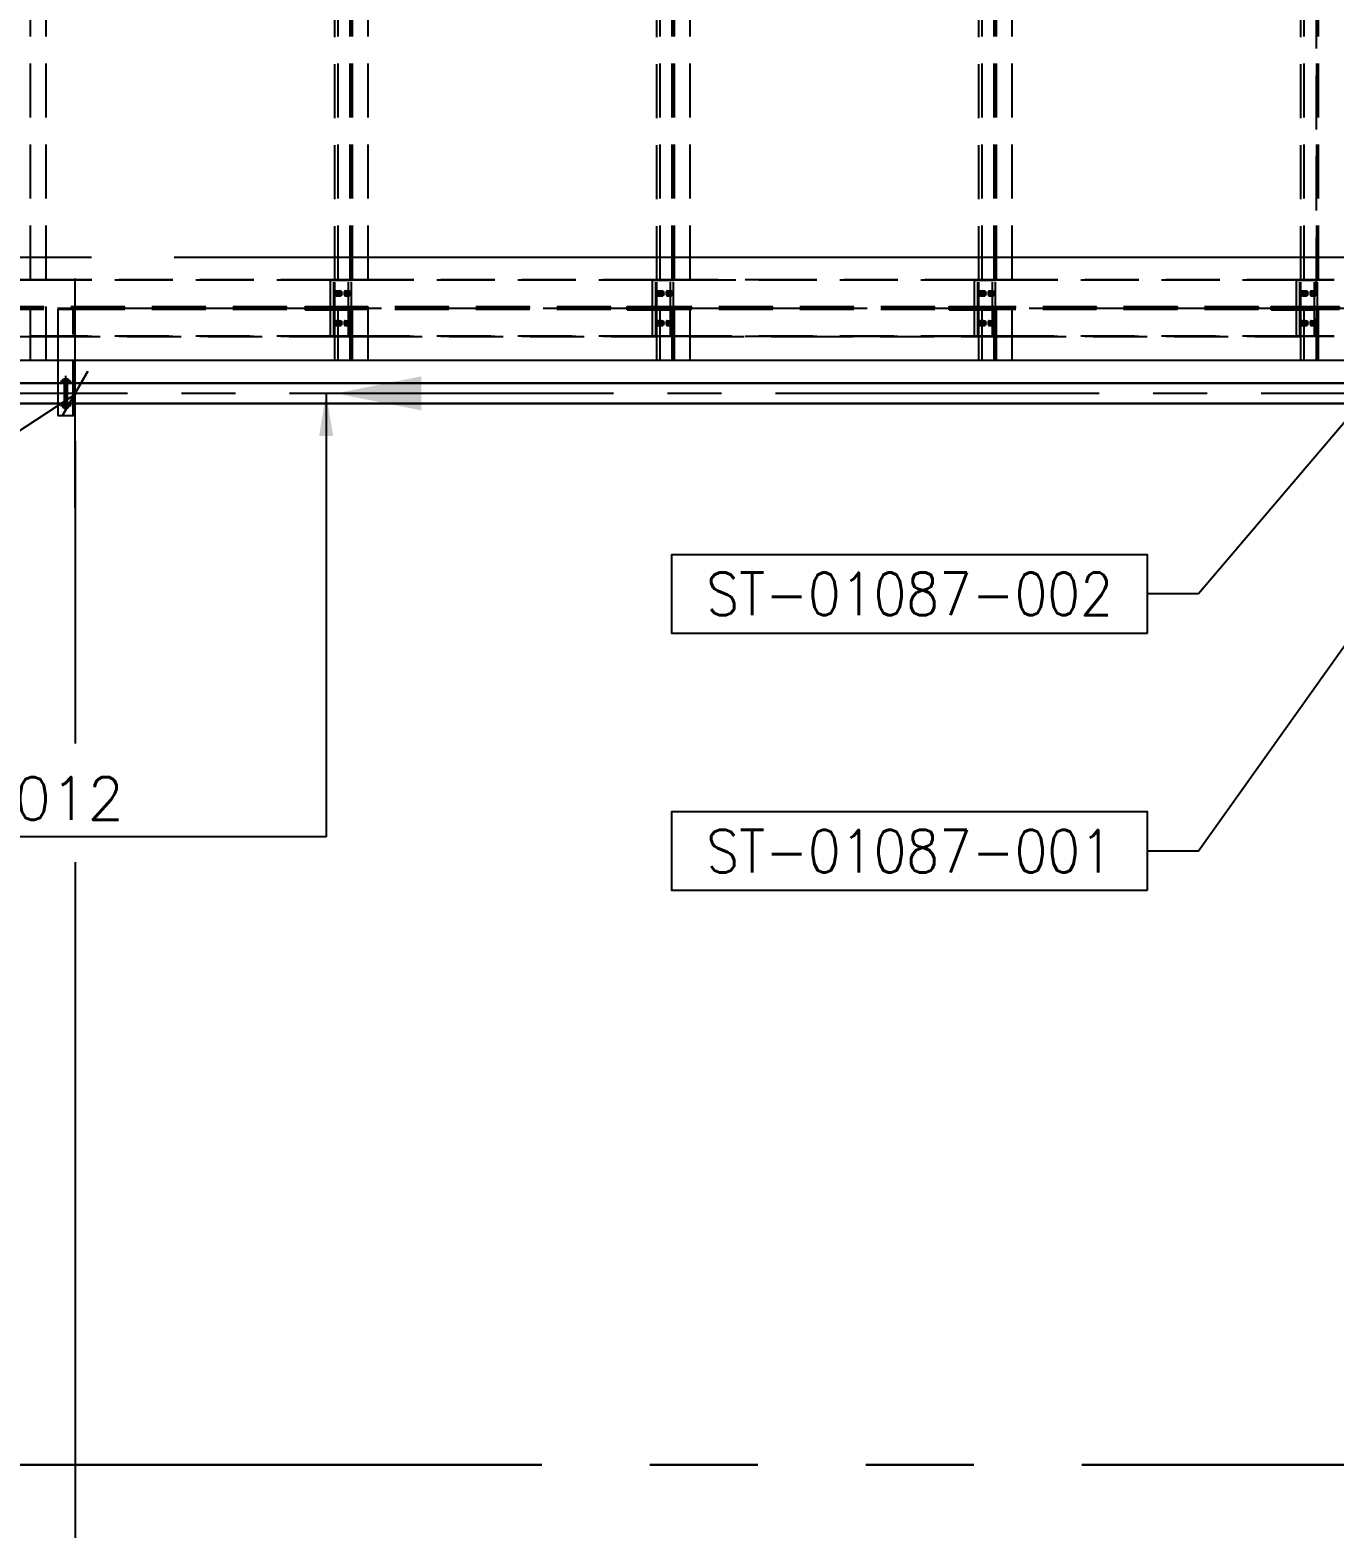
# Model space of a CAD drawing. Header units: millimetres. Extents: x 0 to 42050, y 0 to 29700.
# Drawn here: x 22635 to 26470, y 6471 to 10874 of the extents above; entities that cross this region are included whole.
import ezdxf
from ezdxf.enums import TextEntityAlignment as Align

# ---------------------------------------------------------------- set-up
doc = ezdxf.new("R2010")
doc.units = ezdxf.units.MM
doc.header["$LTSCALE"] = 50
for name, pattern in [('CENTER2', [28.575, 19.05, -3.175, 3.175, -3.175]), ('HIDDEN2', [4.7625, 3.175, -1.5875]), ('PHANTOM', [63.5, 31.75, -6.35, 6.35, -6.35, 6.35, -6.35])]:
    doc.linetypes.add(name, pattern=pattern)
for name, color, linetype in [('ESTRUTURA EXISTENTE', 7, 'Continuous'), ('GRAMPO', 8, 'Continuous'), ('SDM', 7, 'Continuous'), ('SUP.CHAMADA', 2, 'Continuous'), ('SUPORTE', 7, 'Continuous'), ('TC1', 8, 'CENTER2'), ('TDM', 2, 'Continuous'), ('TFLUXO', 7, 'Continuous'), ('TR100', 3, 'Continuous')]:
    doc.layers.add(name, color=color, linetype=linetype)
doc.layers.add('HIDDEN', color=8, linetype='HIDDEN2', transparency=0.4)
for name, color, linetype, lineweight in [('SUP.IND', 4, 'Continuous', 30), ('TLM', 1, 'PHANTOM', 30), ('TNO', 5, 'Continuous', 30)]:
    doc.layers.add(name, color=color, linetype=linetype, lineweight=lineweight)
doc.styles.add('TR100', font='simplex.shx')
doc.dimstyles.new('SEG-S-1', dxfattribs={"dimscale": 50, "dimtxt": 2.5, "dimasz": 2.5, "dimexe": 1.5, "dimexo": 1.5, "dimgap": 1, "dimtad": 1, "dimdec": 0, "dimtxsty": 'TR100', "dimcen": 2.5, "dimclrd": 256, "dimclre": 256, "dimclrt": 3, "dimadec": 0, "dimazin": 0, "dimtfac": 1, "dimtdec": 0, "dimtmove": 0, "dimatfit": 3, "dimfxl": 0, "dimarcsym": 0})

# ---------------------------------------------------------------- blocks, each defined once
blk = doc.blocks.new('A$C0860f657')
at = {"layer": 'HIDDEN'}
for p, q in [((1079.5, -2559.3), (1079.5, 5898.7)), ((1115, 5898.7), (1115, -2559.3)), ((1116.2, -2559.3), (1116.2, 5898.7)), ((-2665.8, -2559.3), (-2665.8, 3748.7)), ((-2620, -2559.3), (-2620, 3748.7)), ((-1760.9, -2559.3), (-1760.9, 3748.7)), ((-1725.4, -2559.3), (-1725.4, 3748.7)), ((-1724.1, -2559.3), (-1724.1, 3748.7)), ((-1719.1, -2559.3), (-1719.1, 3748.7)), ((-1673.2, -2559.3), (-1673.2, 3748.7)), ((-814.1, -2559.3), (-814.1, 3748.7)), ((-778.6, -2559.3), (-778.6, 3748.7)), ((-777.4, -2559.3), (-777.4, 3748.7)), ((-772.3, -2559.3), (-772.3, 3748.7)), ((-726.4, -2559.3), (-726.4, 3748.7)), ((132.7, -2559.3), (132.7, 3748.7)), ((168.2, -2559.3), (168.2, 3748.7)), ((169.4, -2559.3), (169.4, 3748.7)), ((174.5, -2559.3), (174.5, 3748.7)), ((220.3, -2559.3), (220.3, 3748.7)), ((1121.3, -2559.3), (1121.3, 3699.3)), ((-1771.2, -2322.8), (-1771.2, 3512.2)), ((-824.4, -2322.8), (-824.4, 3512.2)), ((122.4, -2322.8), (122.4, 3512.2)), ((1069.2, -2322.8), (1069.2, 3512.2)), ((-2620, -2321.8), (-2718, -2321.8)), ((-2620, -2322.8), (-2718, -2322.8)), ((-1771.2, -2321.8), (-2620, -2321.8)), ((-1783.2, -2322.8), (-2620, -2322.8)), ((-1771.2, -2322.8), (-2620, -2322.8)), ((-1783.2, -2322.8), (-1731.1, -2322.8)), ((-1783.2, -2400.6), (-1783.2, -2322.8)), ((-1774.3, -2487.8), (-1774.3, -2322.8)), ((-1673.2, -2321.8), (-1771.2, -2321.8)), ((-1673.2, -2322.8), (-1771.2, -2322.8)), ((-1771.2, -2487.8), (-1771.2, -2322.8)), ((-1731.1, -2322.8), (-1722.2, -2322.8)), ((-1731.1, -2487.8), (-1731.1, -2322.8)), ((-1722.2, -2487.8), (-1722.2, -2322.8)), ((-824.4, -2321.8), (-1673.2, -2321.8)), ((-836.4, -2322.8), (-1673.2, -2322.8)), ((-824.4, -2322.8), (-1673.2, -2322.8)), ((-836.4, -2322.8), (-784.3, -2322.8)), ((-836.4, -2400.6), (-836.4, -2322.8)), ((-827.5, -2487.8), (-827.5, -2322.8)), ((-726.4, -2321.8), (-824.4, -2321.8)), ((-726.4, -2322.8), (-824.4, -2322.8)), ((-824.4, -2487.8), (-824.4, -2322.8)), ((-784.3, -2322.8), (-775.4, -2322.8)), ((-784.3, -2487.8), (-784.3, -2322.8)), ((-775.4, -2487.8), (-775.4, -2322.8)), ((-405.3, -2321.8), (-726.4, -2321.8)), ((110.4, -2322.8), (-726.4, -2322.8)), ((122.4, -2322.8), (-726.4, -2322.8)), ((122.4, -2321.8), (-405.3, -2321.8)), ((110.4, -2322.8), (162.5, -2322.8)), ((110.4, -2400.6), (110.4, -2322.8)), ((119.3, -2487.8), (119.3, -2322.8)), ((220.3, -2321.8), (122.4, -2321.8)), ((220.3, -2322.8), (122.4, -2322.8)), ((122.4, -2487.8), (122.4, -2322.8)), ((162.5, -2322.8), (171.4, -2322.8)), ((162.5, -2487.8), (162.5, -2322.8)), ((171.4, -2487.8), (171.4, -2322.8)), ((1069.2, -2321.8), (220.3, -2321.8)), ((1057.1, -2322.8), (220.3, -2322.8)), ((1069.2, -2322.8), (220.3, -2322.8)), ((1057.1, -2322.8), (1109.3, -2322.8)), ((1057.1, -2400.6), (1057.1, -2322.8)), ((1066.1, -2487.8), (1066.1, -2322.8)), ((1167.1, -2321.8), (1069.2, -2321.8)), ((1167.1, -2322.8), (1069.2, -2322.8)), ((1069.2, -2487.8), (1069.2, -2322.8)), ((1109.3, -2322.8), (1118.2, -2322.8)), ((1109.3, -2487.8), (1109.3, -2322.8)), ((1118.2, -2487.8), (1118.2, -2322.8)), ((-1766.9, -2354.6), (-1753.2, -2354.6)), ((-1766.9, -2368.6), (-1753.2, -2368.6)), ((-1741.2, -2354.6), (-1727.5, -2354.6)), ((-1741.2, -2368.6), (-1727.5, -2368.6)), ((-820.1, -2354.6), (-806.4, -2354.6)), ((-820.1, -2368.6), (-806.4, -2368.6)), ((-794.4, -2354.6), (-780.7, -2354.6)), ((-794.4, -2368.6), (-780.7, -2368.6)), ((126.7, -2354.6), (140.4, -2354.6)), ((126.7, -2368.6), (140.4, -2368.6)), ((152.3, -2354.6), (166, -2354.6)), ((152.3, -2368.6), (166, -2368.6)), ((1073.5, -2354.6), (1087.2, -2354.6)), ((1073.5, -2368.6), (1087.2, -2368.6)), ((1099.1, -2354.6), (1112.8, -2354.6)), ((1099.1, -2368.6), (1112.8, -2368.6)), ((-8737.1, -2402.2), (3088.5, -2402.2)), ((3088.5, -2408.4), (-8737.1, -2408.4)), ((3088.5, -2409.1), (-8597.3, -2409.1)), ((3088.5, -2401.5), (-8582.3, -2401.5)), ((-1858.4, -2400.6), (-1848.1, -2400.6)), ((-1858.4, -2410.1), (-1858.4, -2400.6)), ((-1858.4, -2410.1), (-1848.1, -2410.1)), ((-1848.1, -2400.6), (-1759.3, -2400.6)), ((-1848.1, -2410.1), (-1848.1, -2400.6)), ((-1848.1, -2410.1), (-1759.3, -2410.1)), ((-1783.2, -2410.1), (-1783.2, -2400.6)), ((-1783.2, -2487.8), (-1783.2, -2410.1)), ((-1759.3, -2400.6), (-1731.1, -2400.6)), ((-1759.3, -2410.1), (-1759.3, -2400.6)), ((-1759.3, -2410.1), (-1731.1, -2410.1)), ((-1731.1, -2410.1), (-1731.1, -2400.6)), ((-911.6, -2400.6), (-901.3, -2400.6)), ((-911.6, -2410.1), (-911.6, -2400.6)), ((-911.6, -2410.1), (-901.3, -2410.1)), ((-901.3, -2400.6), (-812.5, -2400.6)), ((-901.3, -2410.1), (-901.3, -2400.6)), ((-901.3, -2410.1), (-812.5, -2410.1)), ((-836.4, -2410.1), (-836.4, -2400.6)), ((-836.4, -2487.8), (-836.4, -2410.1)), ((-812.5, -2400.6), (-784.3, -2400.6)), ((-812.5, -2410.1), (-812.5, -2400.6)), ((-812.5, -2410.1), (-784.3, -2410.1)), ((-784.3, -2410.1), (-784.3, -2400.6)), ((35.2, -2400.6), (45.4, -2400.6)), ((35.2, -2410.1), (35.2, -2400.6)), ((35.2, -2410.1), (45.4, -2410.1)), ((45.4, -2400.6), (134.3, -2400.6)), ((45.4, -2410.1), (45.4, -2400.6)), ((45.4, -2410.1), (134.3, -2410.1)), ((110.4, -2410.1), (110.4, -2400.6)), ((110.4, -2487.8), (110.4, -2410.1)), ((134.3, -2400.6), (162.5, -2400.6)), ((134.3, -2410.1), (134.3, -2400.6)), ((134.3, -2410.1), (162.5, -2410.1)), ((162.5, -2410.1), (162.5, -2400.6)), ((982, -2400.6), (992.2, -2400.6)), ((982, -2410.1), (982, -2400.6)), ((982, -2410.1), (992.2, -2410.1)), ((992.2, -2400.6), (1081.1, -2400.6)), ((992.2, -2410.1), (992.2, -2400.6)), ((992.2, -2410.1), (1081.1, -2410.1)), ((1057.1, -2410.1), (1057.1, -2400.6)), ((1057.1, -2487.8), (1057.1, -2410.1)), ((1081.1, -2400.6), (1109.3, -2400.6)), ((1081.1, -2410.1), (1081.1, -2400.6)), ((1081.1, -2410.1), (1109.3, -2410.1)), ((1109.3, -2410.1), (1109.3, -2400.6)), ((-1766.9, -2442.1), (-1753.2, -2442.1)), ((-1766.9, -2456.1), (-1753.2, -2456.1)), ((-1741.2, -2442.1), (-1727.5, -2442.1)), ((-1741.2, -2456.1), (-1727.5, -2456.1)), ((-820.1, -2442.1), (-806.4, -2442.1)), ((-820.1, -2456.1), (-806.4, -2456.1)), ((-794.4, -2442.1), (-780.7, -2442.1)), ((-794.4, -2456.1), (-780.7, -2456.1)), ((126.7, -2442.1), (140.4, -2442.1)), ((126.7, -2456.1), (140.4, -2456.1)), ((152.3, -2442.1), (166, -2442.1)), ((152.3, -2456.1), (166, -2456.1)), ((1073.5, -2442.1), (1087.2, -2442.1)), ((1073.5, -2456.1), (1087.2, -2456.1)), ((1099.1, -2442.1), (1112.8, -2442.1)), ((1099.1, -2456.1), (1112.8, -2456.1)), ((-2718, -2488.8), (-2620, -2488.8)), ((-2620, -2487.8), (-2668.9, -2487.8)), ((-1783.2, -2487.8), (-2620, -2487.8)), ((-1771.2, -2488.8), (-2620, -2488.8)), ((-2620, -2488.8), (-1771.2, -2488.8)), ((-1731.1, -2487.8), (-1783.2, -2487.8)), ((-1771.2, -2559.3), (-1771.2, -2487.8)), ((-1771.2, -2488.8), (-1673.2, -2488.8)), ((-1722.2, -2487.8), (-1731.1, -2487.8)), ((-1673.2, -2487.8), (-1722.2, -2487.8)), ((-836.4, -2487.8), (-1673.2, -2487.8)), ((-824.4, -2488.8), (-1673.2, -2488.8)), ((-1673.2, -2488.8), (-824.4, -2488.8)), ((-784.3, -2487.8), (-836.4, -2487.8)), ((-824.4, -2559.3), (-824.4, -2487.8)), ((-726.4, -2488.8), (-824.4, -2488.8)), ((-775.4, -2487.8), (-784.3, -2487.8)), ((-726.4, -2487.8), (-775.4, -2487.8)), ((110.4, -2487.8), (-726.4, -2487.8)), ((-405.3, -2488.8), (-726.4, -2488.8)), ((-726.4, -2488.8), (-405.3, -2488.8)), ((122.4, -2488.8), (-405.3, -2488.8)), ((-405.3, -2488.8), (122.4, -2488.8)), ((162.5, -2487.8), (110.4, -2487.8)), ((122.4, -2559.3), (122.4, -2487.8)), ((122.4, -2488.8), (220.3, -2488.8)), ((171.4, -2487.8), (162.5, -2487.8)), ((220.3, -2487.8), (171.4, -2487.8)), ((1057.1, -2487.8), (220.3, -2487.8)), ((1069.2, -2488.8), (220.3, -2488.8)), ((220.3, -2488.8), (1069.2, -2488.8)), ((1109.3, -2487.8), (1057.1, -2487.8)), ((1069.2, -2559.3), (1069.2, -2487.8)), ((1167.1, -2488.8), (1069.2, -2488.8)), ((1118.2, -2487.8), (1109.3, -2487.8)), ((1167.1, -2487.8), (1118.2, -2487.8)), ((-2665.8, -2559.3), (-2674.1, -2559.3)), ((-2620, -2559.3), (-2665.8, -2559.3)), ((-1761.6, -2559.3), (-1771.2, -2559.3)), ((-1727.6, -2559.3), (-1761.6, -2559.3)), ((-1727.3, -2559.3), (-1727.6, -2559.3)), ((-1719.1, -2559.3), (-1727.3, -2559.3)), ((-1673.2, -2559.3), (-1719.1, -2559.3)), ((-814.8, -2559.3), (-824.4, -2559.3)), ((-780.8, -2559.3), (-814.8, -2559.3)), ((-780.5, -2559.3), (-780.8, -2559.3)), ((-772.3, -2559.3), (-780.5, -2559.3)), ((-726.4, -2559.3), (-772.3, -2559.3)), ((132, -2559.3), (122.4, -2559.3)), ((166, -2559.3), (132, -2559.3)), ((166.3, -2559.3), (166, -2559.3)), ((174.5, -2559.3), (166.3, -2559.3)), ((220.3, -2559.3), (174.5, -2559.3)), ((1078.8, -2559.3), (1069.2, -2559.3)), ((1112.8, -2559.3), (1078.8, -2559.3)), ((1113.1, -2559.3), (1112.8, -2559.3)), ((1121.3, -2559.3), (1113.1, -2559.3)), ((1167.1, -2559.3), (1121.3, -2559.3))]:
    blk.add_line(p, q, dxfattribs=at)
at = {"layer": 'HIDDEN', "extrusion": (0, 0, -1)}
for centre, start_param, end_param in [((-1766.9, -2361.6), -3.141592653589798, 3.141592653589788), ((-1757.9, -2361.6), -4.712389, 1.570796), ((-1741.2, -2361.6), -3.141592653589798, 3.141592653589788), ((-1732.3, -2361.6), -4.712389, 1.570796), ((-820.1, -2361.6), -3.141592653589798, 3.141592653589788), ((-811.2, -2361.6), -4.712389, 1.570796), ((-794.4, -2361.6), -3.141592653589798, 3.141592653589788), ((-785.5, -2361.6), -4.712389, 1.570796), ((126.7, -2361.6), -3.141592653589798, 3.141592653589788), ((135.6, -2361.6), -4.712389, 1.570796), ((152.3, -2361.6), -3.141592653589798, 3.141592653589788), ((161.3, -2361.6), -4.712389, 1.570796), ((1073.5, -2361.6), -3.141592653589798, 3.141592653589788), ((1082.4, -2361.6), -4.712389, 1.570796), ((1099.1, -2361.6), -3.141592653589798, 3.141592653589788), ((1108.1, -2361.6), -4.712389, 1.570796), ((-1766.9, -2449.1), -3.141592653589798, 3.141592653589788), ((-1757.9, -2449.1), -4.712389, 1.570796), ((-1741.2, -2449.1), -3.141592653589798, 3.141592653589788), ((-1732.3, -2449.1), -4.712389, 1.570796), ((-820.1, -2449.1), -3.141592653589798, 3.141592653589788), ((-811.2, -2449.1), -4.712389, 1.570796), ((-794.4, -2449.1), -3.141592653589798, 3.141592653589788), ((-785.5, -2449.1), -4.712389, 1.570796), ((126.7, -2449.1), -3.141592653589798, 3.141592653589788), ((135.6, -2449.1), -4.712389, 1.570796), ((152.3, -2449.1), -3.141592653589798, 3.141592653589788), ((161.3, -2449.1), -4.712389, 1.570796), ((1073.5, -2449.1), -3.141592653589798, 3.141592653589788), ((1082.4, -2449.1), -4.712389, 1.570796), ((1099.1, -2449.1), -3.141592653589798, 3.141592653589788), ((1108.1, -2449.1), -4.712389, 1.570796)]:
    blk.add_ellipse(centre, major_axis=(0, -7), ratio=0.34202, start_param=start_param, end_param=end_param, dxfattribs=at)
at = {"layer": 'HIDDEN'}
for centre, major_axis, start_param, end_param in [((-1757.9, -2361.6), (0, -7), -3.141592653589788, 3.141592653589798), ((-1753.2, -2361.6), (0, 7), -4.712389, 1.570796), ((-1732.3, -2361.6), (0, -7), -3.141592653589788, 3.141592653589798), ((-1727.5, -2361.6), (0, 7), -4.712389, 1.570796), ((-811.2, -2361.6), (0, -7), -3.141592653589788, 3.141592653589798), ((-806.4, -2361.6), (0, 7), -4.712389, 1.570796), ((-785.5, -2361.6), (0, -7), -3.141592653589788, 3.141592653589798), ((-780.7, -2361.6), (0, 7), -4.712389, 1.570796), ((135.6, -2361.6), (0, -7), -3.141592653589788, 3.141592653589798), ((140.4, -2361.6), (0, 7), -4.712389, 1.570796), ((161.3, -2361.6), (0, -7), -3.141592653589788, 3.141592653589798), ((166, -2361.6), (0, 7), -4.712389, 1.570796), ((1082.4, -2361.6), (0, -7), -3.141592653589788, 3.141592653589798), ((1087.2, -2361.6), (0, 7), -4.712389, 1.570796), ((1108.1, -2361.6), (0, -7), -3.141592653589788, 3.141592653589798), ((1112.8, -2361.6), (0, 7), -4.712389, 1.570796), ((-1757.9, -2449.1), (0, -7), -3.141592653589788, 3.141592653589798), ((-1753.2, -2449.1), (0, 7), -4.712389, 1.570796), ((-1732.3, -2449.1), (0, -7), -3.141592653589788, 3.141592653589798), ((-1727.5, -2449.1), (0, 7), -4.712389, 1.570796), ((-811.2, -2449.1), (0, -7), -3.141592653589788, 3.141592653589798), ((-806.4, -2449.1), (0, 7), -4.712389, 1.570796), ((-785.5, -2449.1), (0, -7), -3.141592653589788, 3.141592653589798), ((-780.7, -2449.1), (0, 7), -4.712389, 1.570796), ((135.6, -2449.1), (0, -7), -3.141592653589788, 3.141592653589798), ((140.4, -2449.1), (0, 7), -4.712389, 1.570796), ((161.3, -2449.1), (0, -7), -3.141592653589788, 3.141592653589798), ((166, -2449.1), (0, 7), -4.712389, 1.570796), ((1082.4, -2449.1), (0, -7), -3.141592653589788, 3.141592653589798), ((1087.2, -2449.1), (0, 7), -4.712389, 1.570796), ((1108.1, -2449.1), (0, -7), -3.141592653589788, 3.141592653589798), ((1112.8, -2449.1), (0, 7), -4.712389, 1.570796)]:
    blk.add_ellipse(centre, major_axis=major_axis, ratio=0.34202, start_param=start_param, end_param=end_param, dxfattribs=at)
at = {"layer": 'TC1'}
blk.add_line((-21160.4, -2405.3), (3494.6, -2405.3), dxfattribs=at)
blk = doc.blocks.new('A$Cb39763ff')
at = {"layer": 'ESTRUTURA EXISTENTE'}
blk.add_line((-287.9, 2346), (-6126.8, 2346), dxfattribs=at)
blk = doc.blocks.new('ST.APOIO')
at = {"layer": 'SUP.IND'}
blk.add_line((-0.75, -1.299), (0.75, 1.299), dxfattribs=at)
at = {"layer": 'TC1'}
blk.add_line((0, -6.75), (0, 6.75), dxfattribs=at)
blk = doc.blocks.new('GRAMPO U 02 PLANTA')
at = {"layer": 'GRAMPO'}
for p, q in [((-35.5, 4.8), (35.5, 4.8)), ((-35.5, -4.8), (35.5, -4.8))]:
    blk.add_line(p, q, dxfattribs=at)
for points in [[(-28.7, 4.8), (-30.7, 8.2), (-40.3, 8.2), (-45, 0), (-40.3, -8.2), (-30.7, -8.2), (-28.7, -4.8)], [(28.7, 4.8), (30.7, 8.2), (40.3, 8.2), (45, 0), (40.3, -8.2), (30.7, -8.2), (28.7, -4.8)]]:
    blk.add_lwpolyline(points, dxfattribs=at)
for centre, start, end in [((-35.5, 0), 90, 270), ((35.5, 0), 270, 90)]:
    blk.add_arc(centre, 4.76, start, end, dxfattribs=at)
at = {"layer": 'TC1'}
for p, q in [((51.2, 0), (-51.2, 0)), ((-35.5, 15.7), (-35.5, -15.7)), ((35.5, 15.7), (35.5, -15.7))]:
    blk.add_line(p, q, dxfattribs=at)
blk = doc.blocks.new('A$C03e1ed5fSSS')
at = {"layer": 'HIDDEN'}
blk.add_line((4306.3, -315.8), (4306.3, -3.8), dxfattribs=at)
at = {"layer": 'SUPORTE'}
blk.add_lwpolyline([(4350.8, -315.8), (4300, -315.8), (4300, -3.8), (4350.8, -3.8)], close=True, dxfattribs=at)
at = {"layer": 'TC1'}
blk.add_line((-140, -250.3), (16644, -250.3), dxfattribs=at)
at = {"layer": 'TFLUXO'}
blk.add_solid([(3281.9, -200.3), (3533.6, -250.3), (3281.9, -300.3)], dxfattribs=at)
at = {"layer": 'TNO'}
for p, q in [((117.2, -220.3), (4532.8, -220.3)), ((117.2, -280.3), (4532.8, -280.3))]:
    blk.add_line(p, q, dxfattribs=at)
at = {"xscale": -50.00000000000009, "yscale": 50.00000000000009, "zscale": -50.00000000000009, "rotation": 90}
blk.add_blockref('ST.APOIO', (4590, 149.7), dxfattribs=at)
at = {"xscale": -50, "yscale": 50, "zscale": -50}
blk.add_blockref('ST.APOIO', (4300, -250.3), dxfattribs=at)
at = {"rotation": 270}
blk.add_blockref('GRAMPO U 02 PLANTA', (4328, -250.3), dxfattribs=at)
blk = doc.blocks.new('*D47')
at = {"layer": 'Defpoints', "color": 0}
for p in [(16551.3, 9346), (27068.3, 9346), (16551.3, 5156.6)]:
    blk.add_point(p, dxfattribs=at)
at = {"layer": 'TDM', "lineweight": -2}
for p, q in [((16551.3, 9271), (16551.3, 5081.6)), ((27068.3, 9271), (27068.3, 5081.6)), ((26943.3, 5156.6), (16676.3, 5156.6))]:
    blk.add_line(p, q, dxfattribs=at)
at = {"layer": 'TDM'}
for points in [[(16676.3, 5177.4), (16676.3, 5135.7), (16551.3, 5156.6)], [(26943.3, 5177.4), (26943.3, 5135.7), (27068.3, 5156.6)]]:
    blk.add_solid(points, dxfattribs=at)
at = {"layer": 'TDM', "color": 3, "insert": (21809.8, 5269.1), "char_height": 125, "attachment_point": 5, "style": 'TR100'}
blk.add_mtext('10517', dxfattribs=at)
blk = doc.blocks.new('*D59')
at = {"layer": 'Defpoints', "color": 0}
for p in [(18768.3, 9740.8), (22768.3, 9740.8), (22768.3, 6156.6)]:
    blk.add_point(p, dxfattribs=at)
at = {"layer": 'TDM', "lineweight": -2}
for p, q in [((18768.3, 9665.8), (18768.3, 6081.6)), ((22768.3, 9665.8), (22768.3, 8777)), ((22768.3, 8428.2), (22768.3, 6081.6)), ((18893.3, 6156.6), (22643.3, 6156.6))]:
    blk.add_line(p, q, dxfattribs=at)
at = {"layer": 'TDM'}
for points in [[(18893.3, 6177.4), (18893.3, 6135.7), (18768.3, 6156.6)], [(22643.3, 6177.4), (22643.3, 6135.7), (22768.3, 6156.6)]]:
    blk.add_solid(points, dxfattribs=at)
at = {"layer": 'TDM', "color": 3, "insert": (20768.3, 6269.1), "char_height": 125, "attachment_point": 5, "style": 'TR100'}
blk.add_mtext('4000', dxfattribs=at)
blk = doc.blocks.new('*D60')
at = {"layer": 'Defpoints', "color": 0}
for p in [(22768.3, 9740.8), (26568.3, 9740.8), (26568.3, 6156.6)]:
    blk.add_point(p, dxfattribs=at)
at = {"layer": 'TDM', "lineweight": -2}
for p, q in [((22768.3, 9665.8), (22768.3, 8777)), ((26568.3, 9665.8), (26568.3, 6081.6)), ((22768.3, 8428.2), (22768.3, 6081.6)), ((22893.3, 6156.6), (26443.3, 6156.6))]:
    blk.add_line(p, q, dxfattribs=at)
at = {"layer": 'TDM'}
for points in [[(22893.3, 6177.4), (22893.3, 6135.7), (22768.3, 6156.6)], [(26443.3, 6177.4), (26443.3, 6135.7), (26568.3, 6156.6)]]:
    blk.add_solid(points, dxfattribs=at)
at = {"layer": 'TDM', "color": 3, "insert": (24668.3, 6269.1), "char_height": 125, "attachment_point": 5, "style": 'TR100'}
blk.add_mtext('3800', dxfattribs=at)
blk = doc.blocks.new('*D61')
at = {"layer": 'Defpoints', "color": 0}
for p in [(22478.3, 9382.5), (27008.3, 9382.5), (22478.3, 5656.6)]:
    blk.add_point(p, dxfattribs=at)
at = {"layer": 'TDM', "lineweight": -2}
for p, q in [((22478.3, 9307.5), (22478.3, 8777)), ((27008.3, 9307.5), (27008.3, 5581.6)), ((22478.3, 8428.2), (22478.3, 5581.6)), ((26883.3, 5656.6), (22603.3, 5656.6))]:
    blk.add_line(p, q, dxfattribs=at)
at = {"layer": 'TDM'}
for points in [[(22603.3, 5677.4), (22603.3, 5635.7), (22478.3, 5656.6)], [(26883.3, 5677.4), (26883.3, 5635.7), (27008.3, 5656.6)]]:
    blk.add_solid(points, dxfattribs=at)
at = {"layer": 'TDM', "color": 3, "insert": (24743.3, 5769.1), "char_height": 125, "attachment_point": 5, "style": 'TR100'}
blk.add_mtext('4530', dxfattribs=at)
blk = doc.blocks.new('*D56')
at = {"layer": 'Defpoints', "color": 0}
for p in [(22507, 16156.6), (31490.3, 16156.6), (27432.1, 9806.3)]:
    blk.add_point(p, dxfattribs=at)
at = {"layer": 'TDM', "lineweight": -2}
for p, q in [((22582, 16156.6), (31565.3, 16156.6)), ((31490.3, 9931.3), (31490.3, 16031.6)), ((27507.1, 9806.3), (31565.3, 9806.3))]:
    blk.add_line(p, q, dxfattribs=at)
at = {"layer": 'TDM'}
for points in [[(31469.4, 16031.6), (31511.1, 16031.6), (31490.3, 16156.6)], [(31469.4, 9931.3), (31511.1, 9931.3), (31490.3, 9806.3)]]:
    blk.add_solid(points, dxfattribs=at)
at = {"layer": 'TDM', "color": 3, "char_height": 125, "attachment_point": 5, "rotation": 90, "style": 'TR100'}
for s, insert in [('6350', (31377.8, 12981.4)), ('(TIP.)', (31635.5, 12981.4))]:
    blk.add_mtext(s, dxfattribs=dict(at, insert=insert))
blk = doc.blocks.new('*D65')
at = {"layer": 'Defpoints', "color": 0}
for p in [(22984.5, 13206.3), (22984.5, 10206.3), (30990.3, 10206.3)]:
    blk.add_point(p, dxfattribs=at)
at = {"layer": 'TDM', "lineweight": -2}
for p, q in [((23059.5, 13206.3), (28480.5, 13206.3)), ((30263.8, 13206.3), (31065.3, 13206.3)), ((30990.3, 13081.3), (30990.3, 10331.3)), ((23059.5, 10206.3), (31065.3, 10206.3))]:
    blk.add_line(p, q, dxfattribs=at)
at = {"layer": 'TDM'}
for points in [[(30969.4, 13081.3), (31011.1, 13081.3), (30990.3, 13206.3)], [(30969.4, 10331.3), (31011.1, 10331.3), (30990.3, 10206.3)]]:
    blk.add_solid(points, dxfattribs=at)
at = {"layer": 'TDM', "color": 3, "char_height": 125, "attachment_point": 5, "rotation": 90, "style": 'TR100'}
for s, insert in [('3000', (30877.8, 11706.3)), ('(TIP.)', (31135.5, 11706.3))]:
    blk.add_mtext(s, dxfattribs=dict(at, insert=insert))
blk = doc.blocks.new('*D57')
at = {"layer": 'Defpoints', "color": 0}
for p in [(22984.5, 10206.3), (27432.1, 9806.3), (30990.3, 9806.3)]:
    blk.add_point(p, dxfattribs=at)
at = {"layer": 'TDM', "lineweight": -2}
for p, q in [((23059.5, 10206.3), (31065.3, 10206.3)), ((30990.3, 10081.3), (30990.3, 9931.3)), ((27507.1, 9806.3), (31065.3, 9806.3)), ((30990.3, 9806.3), (30990.3, 9259.9))]:
    blk.add_line(p, q, dxfattribs=at)
at = {"layer": 'TDM'}
for points in [[(30969.4, 10081.3), (31011.1, 10081.3), (30990.3, 10206.3)], [(30969.4, 9931.3), (31011.1, 9931.3), (30990.3, 9806.3)]]:
    blk.add_solid(points, dxfattribs=at)
at = {"layer": 'TDM', "color": 3, "insert": (30877.8, 9470.6), "char_height": 125, "attachment_point": 5, "rotation": 90, "style": 'TR100'}
blk.add_mtext('400', dxfattribs=at)

msp = doc.modelspace()

# ---------------------------------------------------------------- linework, layer by layer
at = {"layer": 'SUP.CHAMADA'}
for points in [[(25921.63, 9101.78), (25921.63, 9331.78), (24521.63, 9331.78), (24521.63, 9101.78)], [(25921.63, 8345.88), (25921.63, 8575.88), (24521.63, 8575.88), (24521.63, 8345.88)]]:
    msp.add_lwpolyline(points, close=True, dxfattribs=at)
at = {"layer": 'TLM'}
msp.add_lwpolyline([(3490.25, 18456.57), (30490.25, 18456.57), (30490.25, 6656.57), (3490.25, 6656.57)], close=True, dxfattribs=at)

# ---------------------------------------------------------------- block references
at = {"xscale": -1}
msp.add_blockref('A$C03e1ed5fSSS', (27068.29, 10056.56), dxfattribs=at)
msp.add_blockref('A$Cb39763ff', (28693.29, 7556.57))
at = {"layer": 'SDM'}
msp.add_blockref('A$C0860f657', (25302.61, 12461.87), dxfattribs=at)

# ---------------------------------------------------------------- texts
at = {"layer": 'SUP.CHAMADA', "color": 3, "style": 'TR100', "width": 0.9}
for s, p in [('ST-01087-002', (25221.63, 9216.78, 0.6)), ('ST-01087-001', (25221.63, 8460.88, 0.6))]:
    msp.add_text(s, height=125, dxfattribs=at).set_placement(p, align=Align.MIDDLE_CENTER)
at = {"layer": 'TR100', "style": 'TR100'}
msp.add_text('2010SA-ARE-2"-C1A-012', height=125, dxfattribs=at).set_placement((20581.02, 8553.2))

# ---------------------------------------------------------------- dimensions: what is measured, and where the dimension line sits
at = {"layer": 'TDM'}
for base, p1, p2, picture, middle in [((31490.25, 16156.56), (27432.05, 9806.28), (22507.04, 16156.56), '*D56', (31490.25, 12981.42)), ((30990.25, 10206.28), (22984.54, 13206.28), (22984.54, 10206.28), '*D65', (30990.25, 11706.28))]:
    dim = msp.add_linear_dim(base=base, p1=p1, p2=p2, angle=90, text='<>\\X(TIP.)', dimstyle='SEG-S-1', dxfattribs=at)
    dim.commit()
    dim.dimension.update_dxf_attribs({"geometry": picture, "text_midpoint": middle})
dim = msp.add_linear_dim(base=(30990.25, 9806.28), p1=(22984.54, 10206.28), p2=(27432.05, 9806.28), angle=90, dimstyle='SEG-S-1', dxfattribs=at)
dim.commit()
dim.dimension.update_dxf_attribs({"geometry": '*D57', "text_midpoint": (30877.75, 9470.57)})
for base, p1, p2, picture, middle in [((22768.29, 6156.57), (18768.29, 9740.78), (22768.29, 9740.78), '*D59', (20768.29, 6269.07)), ((26568.29, 6156.57), (22768.29, 9740.78), (26568.29, 9740.78), '*D60', (24668.29, 6269.07)), ((22478.29, 5656.57), (27008.29, 9382.52), (22478.29, 9382.52), '*D61', (24743.29, 5769.07)), ((16551.29, 5156.57), (27068.29, 9345.96), (16551.29, 9345.96), '*D47', (21809.79, 5269.07))]:
    dim = msp.add_linear_dim(base=base, p1=p1, p2=p2, dimstyle='SEG-S-1', dxfattribs=at)
    dim.commit()
    dim.dimension.update_dxf_attribs({"geometry": picture, "text_midpoint": middle})

# ---------------------------------------------------------------- leaders
at = {"layer": 'SUP.CHAMADA'}
for points in [[(22772, 9806.28), (21618.29, 9047.61), (21468.29, 9047.61)], [(26572, 9806.28), (26071.63, 9216.78), (25921.63, 9216.78)], [(27000.25, 9767.67), (26071.63, 8460.88), (25921.63, 8460.88)]]:
    msp.add_leader(points, dimstyle='SEG-S-1', override={"dimgap": 1, "dimtad": 0, "dimldrblk": 'None'}, dxfattribs=at)
at = {"layer": 'TDM'}
msp.add_leader([(23506.19, 9806.28), (23506.19, 8503.2), (20515.35, 8503.2)], dimstyle='SEG-S-1', override={"dimgap": 1, "dimtad": 0}, dxfattribs=at)

doc.saveas('drawing.dxf')
